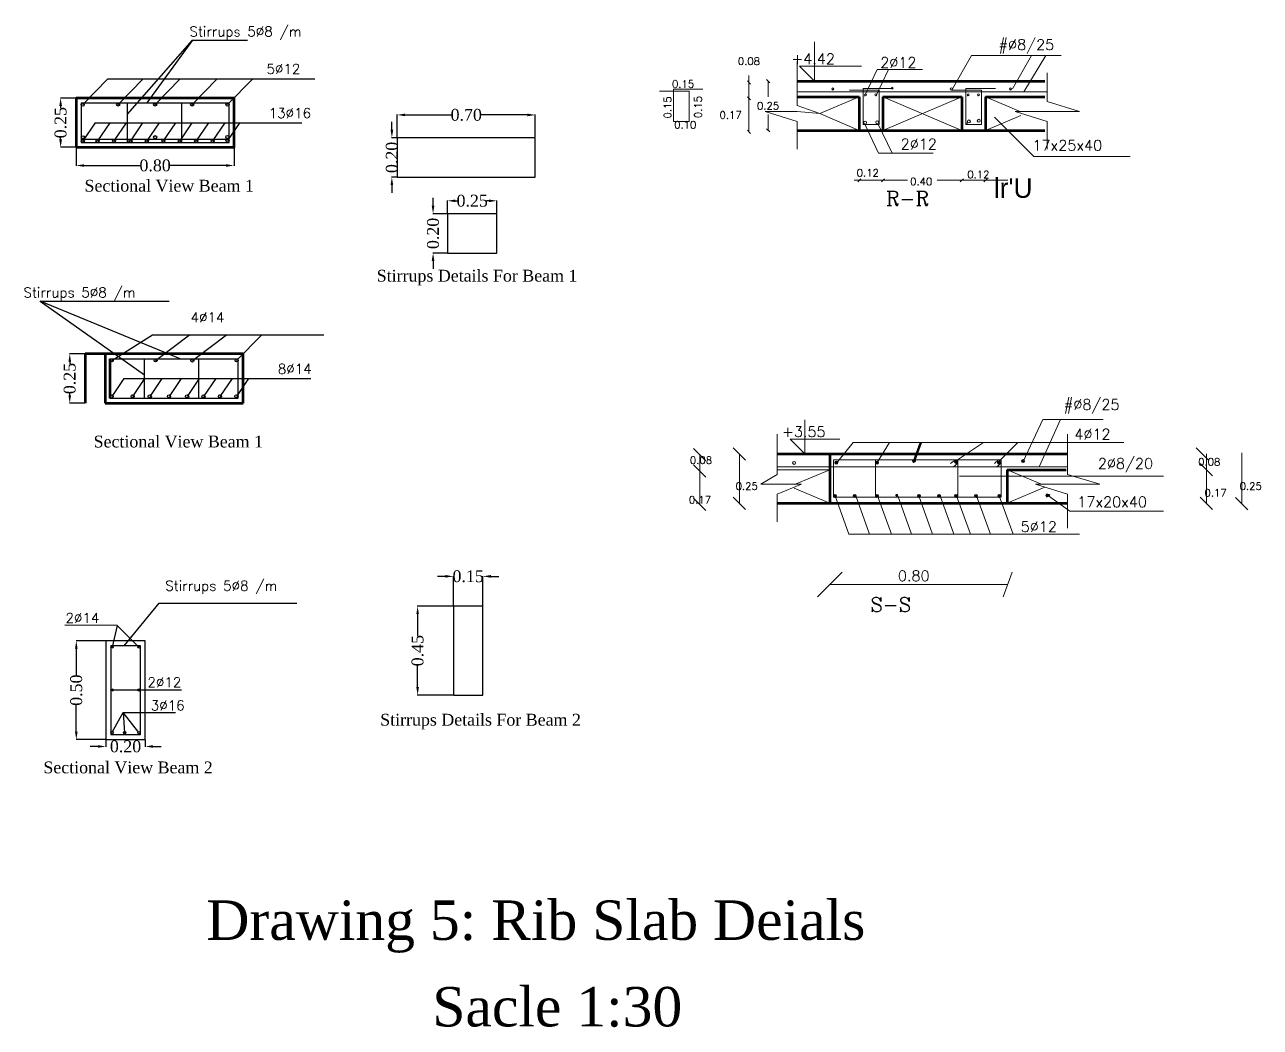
# Model space of a CAD drawing. Extents: x 159757 to 319554, y 183473 to 366995.
# Drawn here: x 159793.24 to 159799.51, y 183506.3 to 183511.38 of the extents above; entities that cross this region are included whole.
import ezdxf

# ---------------------------------------------------------------- set-up
doc = ezdxf.new("R2010")
doc.units = 0
doc.header["$MEASUREMENT"] = 0
doc.header["$PDSIZE"] = 2
for name, color, linetype in [('BOUNDARIES', 7, 'Continuous'), ('DIM6', 180, 'Continuous'), ('DIMEN', 1, 'Continuous'), ('HATCH-2', 252, 'Continuous'), ('M1', 3, 'Continuous')]:
    doc.layers.add(name, color=color, linetype=linetype)
doc.layers.add('LINE-NUSS', color=255, linetype='Continuous', lineweight=70)
doc.styles.add('ATT', font='TXT')
doc.styles.add('F1', font='f1.shx')
doc.styles.get("Standard").update_dxf_attribs({"font": 'times.ttf', "height": 0.15})
doc.styles.add('style13', font='times.ttf', dxfattribs={"height": 0.06})
doc.styles.add('STYLE2', font='romanc.shx', dxfattribs={"height": 50})
doc.dimstyles.new('Copy of dss', dxfattribs={"dimtxt": 0.18, "dimasz": 0.07, "dimexe": 0.18, "dimexo": 0.0625, "dimgap": 0.09, "dimtad": 0, "dimtoh": 1, "dimrnd": 0.05, "dimzin": 0, "dimdsep": 46, "dimtxsty": 'ATT', "dimcen": 0.09, "dimse1": 1, "dimse2": 1, "dimclrd": 8, "dimclrt": 2, "dimadec": 0, "dimazin": 0, "dimtfac": 1, "dimtofl": 0, "dimtmove": 0, "dimatfit": 3, "dimfxl": 0.18, "dimtolj": 1, "dimtzin": 0, "dimarcsym": 0})

# ---------------------------------------------------------------- blocks, each defined once
blk = doc.blocks.new('*D55')
at = {"layer": 'DEFPOINTS', "color": 0, "linetype": 'Continuous', "lineweight": 50, "transparency": 16777216}
for p in [(159793.5053, 183510.7608), (159794.3053, 183510.7608), (159794.3053, 183510.6686)]:
    blk.add_point(p, dxfattribs=at)
at = {"layer": 'DIM6', "color": 0, "linetype": 'Continuous', "lineweight": -2, "transparency": 16777216}
for p, q in [((159793.5053, 183510.7588), (159793.5053, 183510.6671)), ((159794.3053, 183510.7588), (159794.3053, 183510.6671))]:
    blk.add_line(p, q, dxfattribs=at)
at = {"layer": 'DIM6', "color": 7, "linetype": 'Continuous', "lineweight": -2, "transparency": 16777216}
for p, q in [((159793.5453, 183510.6686), (159793.8309, 183510.6686)), ((159794.2653, 183510.6686), (159793.9796, 183510.6686))]:
    blk.add_line(p, q, dxfattribs=at)
at = {"layer": 'DIM6', "color": 7, "linetype": 'Continuous', "lineweight": 50, "transparency": 16777216}
for points in [[(159793.5453, 183510.6752), (159793.5453, 183510.6619), (159793.5053, 183510.6686)], [(159794.2653, 183510.6752), (159794.2653, 183510.6619), (159794.3053, 183510.6686)]]:
    blk.add_solid(points, dxfattribs=at)
at = {"layer": 'DIM6', "color": 7, "linetype": 'Continuous', "transparency": 16777216, "insert": (159793.9053, 183510.6686), "char_height": 0.06, "attachment_point": 5, "style": 'style13'}
blk.add_mtext('\\A1;0.80', dxfattribs=at)
blk = doc.blocks.new('*D56')
at = {"layer": 'DEFPOINTS', "color": 0, "linetype": 'Continuous', "lineweight": 50, "transparency": 16777216}
for p in [(159793.4265, 183511.0108), (159793.5053, 183511.0108), (159793.5053, 183510.7608)]:
    blk.add_point(p, dxfattribs=at)
at = {"layer": 'DIM6', "color": 0, "linetype": 'Continuous', "lineweight": -2, "transparency": 16777216}
for p, q in [((159793.5033, 183511.0108), (159793.425, 183511.0108)), ((159793.5033, 183510.7608), (159793.425, 183510.7608))]:
    blk.add_line(p, q, dxfattribs=at)
at = {"layer": 'DIM6', "color": 7, "linetype": 'Continuous', "lineweight": -2, "transparency": 16777216}
for p, q in [((159793.4265, 183510.9708), (159793.4265, 183510.9588)), ((159793.4265, 183510.8008), (159793.4265, 183510.8128))]:
    blk.add_line(p, q, dxfattribs=at)
at = {"layer": 'DIM6', "color": 7, "linetype": 'Continuous', "lineweight": 50, "transparency": 16777216}
for points in [[(159793.4198, 183510.9708), (159793.4332, 183510.9708), (159793.4265, 183511.0108)], [(159793.4198, 183510.8008), (159793.4332, 183510.8008), (159793.4265, 183510.7608)]]:
    blk.add_solid(points, dxfattribs=at)
at = {"layer": 'DIM6', "color": 7, "linetype": 'Continuous', "transparency": 16777216, "insert": (159793.4265, 183510.8858), "char_height": 0.06, "attachment_point": 5, "rotation": 90, "style": 'style13'}
blk.add_mtext('\\A1;0.25', dxfattribs=at)
blk = doc.blocks.new('*D57')
at = {"layer": 'DEFPOINTS', "color": 0, "linetype": 'Continuous', "transparency": 16777216}
for p in [(159793.4726, 183509.7139), (159793.5514, 183509.7139), (159793.5514, 183509.4639)]:
    blk.add_point(p, dxfattribs=at)
at = {"layer": 'DIM6', "color": 0, "linetype": 'Continuous', "lineweight": -2, "transparency": 16777216}
for p, q in [((159793.5494, 183509.7139), (159793.4711, 183509.7139)), ((159793.5494, 183509.4639), (159793.4711, 183509.4639))]:
    blk.add_line(p, q, dxfattribs=at)
at = {"layer": 'DIM6', "color": 7, "linetype": 'Continuous', "lineweight": -2, "transparency": 16777216}
for p, q in [((159793.4726, 183509.6739), (159793.4726, 183509.6619)), ((159793.4726, 183509.5039), (159793.4726, 183509.5159))]:
    blk.add_line(p, q, dxfattribs=at)
at = {"layer": 'DIM6', "color": 7, "linetype": 'Continuous', "transparency": 16777216}
for points in [[(159793.4659, 183509.6739), (159793.4793, 183509.6739), (159793.4726, 183509.7139)], [(159793.4659, 183509.5039), (159793.4793, 183509.5039), (159793.4726, 183509.4639)]]:
    blk.add_solid(points, dxfattribs=at)
at = {"layer": 'DIM6', "color": 7, "linetype": 'Continuous', "transparency": 16777216, "insert": (159793.4726, 183509.5889), "char_height": 0.06, "attachment_point": 5, "rotation": 90, "style": 'style13'}
blk.add_mtext('\\A1;0.25', dxfattribs=at)
blk = doc.blocks.new('*D58')
at = {"layer": 'DEFPOINTS', "color": 0, "linetype": 'Continuous', "transparency": 16777216}
for p in [(159795.1051, 183510.8096), (159795.132, 183510.8096), (159795.132, 183510.6096)]:
    blk.add_point(p, dxfattribs=at)
at = {"layer": 'DIM6', "color": 7, "linetype": 'Continuous', "lineweight": -2, "transparency": 16777216}
for p, q in [((159795.1051, 183510.8496), (159795.1051, 183510.8896)), ((159795.1051, 183510.5696), (159795.1051, 183510.5296))]:
    blk.add_line(p, q, dxfattribs=at)
at = {"layer": 'DIM6', "color": 0, "linetype": 'Continuous', "lineweight": -2, "transparency": 16777216}
for p, q in [((159795.13, 183510.8096), (159795.1036, 183510.8096)), ((159795.13, 183510.6096), (159795.1036, 183510.6096))]:
    blk.add_line(p, q, dxfattribs=at)
at = {"layer": 'DIM6', "color": 7, "linetype": 'Continuous', "transparency": 16777216}
for points in [[(159795.0984, 183510.8496), (159795.1117, 183510.8496), (159795.1051, 183510.8096)], [(159795.0984, 183510.5696), (159795.1117, 183510.5696), (159795.1051, 183510.6096)]]:
    blk.add_solid(points, dxfattribs=at)
at = {"layer": 'DIM6', "color": 7, "linetype": 'Continuous', "lineweight": 50, "transparency": 16777216, "insert": (159795.1051, 183510.7096), "char_height": 0.06, "attachment_point": 5, "rotation": 90, "style": 'style13'}
blk.add_mtext('\\A1;0.20', dxfattribs=at)
blk = doc.blocks.new('*D59')
at = {"layer": 'DEFPOINTS', "color": 0, "linetype": 'Continuous', "lineweight": 50, "transparency": 16777216}
for p in [(159795.6372, 183510.4897), (159795.3872, 183510.4244), (159795.6372, 183510.4244)]:
    blk.add_point(p, dxfattribs=at)
at = {"layer": 'DIM6', "color": 0, "linetype": 'Continuous', "lineweight": -2, "transparency": 16777216}
for p, q in [((159795.3872, 183510.4264), (159795.3872, 183510.4912)), ((159795.6372, 183510.4264), (159795.6372, 183510.4912))]:
    blk.add_line(p, q, dxfattribs=at)
at = {"layer": 'DIM6', "color": 7, "linetype": 'Continuous', "lineweight": -2, "transparency": 16777216}
for p, q in [((159795.4272, 183510.4897), (159795.4392, 183510.4897)), ((159795.5972, 183510.4897), (159795.5852, 183510.4897))]:
    blk.add_line(p, q, dxfattribs=at)
at = {"layer": 'DIM6', "color": 7, "linetype": 'Continuous', "lineweight": 50, "transparency": 16777216}
for points in [[(159795.4272, 183510.4964), (159795.4272, 183510.4831), (159795.3872, 183510.4897)], [(159795.5972, 183510.4964), (159795.5972, 183510.4831), (159795.6372, 183510.4897)]]:
    blk.add_solid(points, dxfattribs=at)
at = {"layer": 'DIM6', "color": 7, "linetype": 'Continuous', "lineweight": 50, "transparency": 16777216, "insert": (159795.5122, 183510.4897), "char_height": 0.06, "attachment_point": 5, "style": 'style13'}
blk.add_mtext('\\A1;0.25', dxfattribs=at)
blk = doc.blocks.new('*D60')
at = {"layer": 'DEFPOINTS', "color": 0, "linetype": 'Continuous', "lineweight": 50, "transparency": 16777216}
for p in [(159795.3138, 183510.4244), (159795.3872, 183510.4244), (159795.3872, 183510.2244)]:
    blk.add_point(p, dxfattribs=at)
at = {"layer": 'DIM6', "color": 7, "linetype": 'Continuous', "lineweight": -2, "transparency": 16777216}
for p, q in [((159795.3138, 183510.4644), (159795.3138, 183510.5044)), ((159795.3138, 183510.1844), (159795.3138, 183510.1444))]:
    blk.add_line(p, q, dxfattribs=at)
at = {"layer": 'DIM6', "color": 0, "linetype": 'Continuous', "lineweight": -2, "transparency": 16777216}
for p, q in [((159795.3852, 183510.4244), (159795.3123, 183510.4244)), ((159795.3852, 183510.2244), (159795.3123, 183510.2244))]:
    blk.add_line(p, q, dxfattribs=at)
at = {"layer": 'DIM6', "color": 7, "linetype": 'Continuous', "lineweight": 50, "transparency": 16777216}
for points in [[(159795.3071, 183510.4644), (159795.3204, 183510.4644), (159795.3138, 183510.4244)], [(159795.3071, 183510.1844), (159795.3204, 183510.1844), (159795.3138, 183510.2244)]]:
    blk.add_solid(points, dxfattribs=at)
at = {"layer": 'DIM6', "color": 7, "linetype": 'Continuous', "lineweight": 50, "transparency": 16777216, "insert": (159795.3138, 183510.3244), "char_height": 0.06, "attachment_point": 5, "rotation": 90, "style": 'style13'}
blk.add_mtext('\\A1;0.20', dxfattribs=at)
blk = doc.blocks.new('*D61')
at = {"layer": 'DEFPOINTS', "color": 0, "linetype": 'Continuous', "lineweight": 50, "transparency": 16777216}
for p in [(159793.6554, 183507.7589), (159793.8554, 183507.7589), (159793.8554, 183507.7234)]:
    blk.add_point(p, dxfattribs=at)
at = {"layer": 'DIM6', "color": 7, "linetype": 'Continuous', "lineweight": -2, "transparency": 16777216}
for p, q in [((159793.6154, 183507.7234), (159793.5754, 183507.7234)), ((159793.8954, 183507.7234), (159793.9354, 183507.7234))]:
    blk.add_line(p, q, dxfattribs=at)
at = {"layer": 'DIM6', "color": 0, "linetype": 'Continuous', "lineweight": -2, "transparency": 16777216}
for p, q in [((159793.6554, 183507.7569), (159793.6554, 183507.7219)), ((159793.8554, 183507.7569), (159793.8554, 183507.7219))]:
    blk.add_line(p, q, dxfattribs=at)
at = {"layer": 'DIM6', "color": 7, "linetype": 'Continuous', "lineweight": 50, "transparency": 16777216}
for points in [[(159793.6154, 183507.7301), (159793.6154, 183507.7167), (159793.6554, 183507.7234)], [(159793.8954, 183507.7301), (159793.8954, 183507.7167), (159793.8554, 183507.7234)]]:
    blk.add_solid(points, dxfattribs=at)
at = {"layer": 'DIM6', "color": 7, "linetype": 'Continuous', "transparency": 16777216, "insert": (159793.7554, 183507.7234), "char_height": 0.06, "attachment_point": 5, "style": 'style13'}
blk.add_mtext('\\A1;0.20', dxfattribs=at)
blk = doc.blocks.new('_Oblique')
at = {"color": 0, "linetype": 'ByBlock', "lineweight": -2}
blk.add_line((-0.5, -0.5), (0.5, 0.5), dxfattribs=at)
blk = doc.blocks.new('*D119')
at = {"layer": 'DEFPOINTS', "color": 0, "linetype": 'Continuous', "transparency": 16777216}
for p in [(159795.832, 183510.925), (159795.132, 183510.8096), (159795.832, 183510.8096)]:
    blk.add_point(p, dxfattribs=at)
at = {"layer": 'DIM6', "color": 0, "linetype": 'Continuous', "lineweight": -2, "transparency": 16777216}
for p, q in [((159795.132, 183510.8116), (159795.132, 183510.9265)), ((159795.832, 183510.8116), (159795.832, 183510.9265))]:
    blk.add_line(p, q, dxfattribs=at)
at = {"layer": 'DIM6', "color": 7, "linetype": 'Continuous', "lineweight": -2, "transparency": 16777216}
for p, q in [((159795.172, 183510.925), (159795.4076, 183510.925)), ((159795.792, 183510.925), (159795.5563, 183510.925))]:
    blk.add_line(p, q, dxfattribs=at)
at = {"layer": 'DIM6', "color": 7, "linetype": 'Continuous', "transparency": 16777216}
for points in [[(159795.172, 183510.9317), (159795.172, 183510.9183), (159795.132, 183510.925)], [(159795.792, 183510.9317), (159795.792, 183510.9183), (159795.832, 183510.925)]]:
    blk.add_solid(points, dxfattribs=at)
at = {"layer": 'DIM6', "color": 7, "linetype": 'Continuous', "lineweight": 50, "transparency": 16777216, "insert": (159795.482, 183510.925), "char_height": 0.06, "attachment_point": 5, "style": 'style13'}
blk.add_mtext('\\A1;0.70', dxfattribs=at)
blk = doc.blocks.new('*D123')
at = {"layer": 'DEFPOINTS', "color": 0, "linetype": 'Continuous', "transparency": 16777216}
for p in [(159793.5059, 183508.2589), (159793.6554, 183508.2589), (159793.6554, 183507.7589)]:
    blk.add_point(p, dxfattribs=at)
at = {"layer": 'DIM6', "color": 0, "linetype": 'Continuous', "lineweight": -2, "transparency": 16777216}
for p, q in [((159793.6534, 183508.2589), (159793.5044, 183508.2589)), ((159793.6534, 183507.7589), (159793.5044, 183507.7589))]:
    blk.add_line(p, q, dxfattribs=at)
at = {"layer": 'DIM6', "color": 7, "linetype": 'Continuous', "lineweight": -2, "transparency": 16777216}
for p, q in [((159793.5059, 183508.2189), (159793.5059, 183508.0833)), ((159793.5059, 183507.7989), (159793.5059, 183507.9346))]:
    blk.add_line(p, q, dxfattribs=at)
at = {"layer": 'DIM6', "color": 7, "linetype": 'Continuous', "transparency": 16777216}
for points in [[(159793.4992, 183508.2189), (159793.5125, 183508.2189), (159793.5059, 183508.2589)], [(159793.4992, 183507.7989), (159793.5125, 183507.7989), (159793.5059, 183507.7589)]]:
    blk.add_solid(points, dxfattribs=at)
at = {"layer": 'DIM6', "color": 7, "linetype": 'Continuous', "transparency": 16777216, "insert": (159793.5059, 183508.0089), "char_height": 0.06, "attachment_point": 5, "rotation": 90, "style": 'style13'}
blk.add_mtext('\\A1;0.50', dxfattribs=at)
blk = doc.blocks.new('*D124')
at = {"layer": 'DEFPOINTS', "color": 0, "linetype": 'Continuous', "transparency": 16777216}
for p in [(159795.5666, 183508.5858), (159795.4166, 183508.4343), (159795.5666, 183508.4343)]:
    blk.add_point(p, dxfattribs=at)
at = {"layer": 'DIM6', "color": 7, "linetype": 'Continuous', "lineweight": -2, "transparency": 16777216}
for p, q in [((159795.3766, 183508.5858), (159795.3366, 183508.5858)), ((159795.6066, 183508.5858), (159795.6466, 183508.5858))]:
    blk.add_line(p, q, dxfattribs=at)
at = {"layer": 'DIM6', "color": 0, "linetype": 'Continuous', "lineweight": -2, "transparency": 16777216}
for p, q in [((159795.4166, 183508.4363), (159795.4166, 183508.5873)), ((159795.5666, 183508.4363), (159795.5666, 183508.5873))]:
    blk.add_line(p, q, dxfattribs=at)
at = {"layer": 'DIM6', "color": 7, "linetype": 'Continuous', "transparency": 16777216}
for points in [[(159795.3766, 183508.5925), (159795.3766, 183508.5792), (159795.4166, 183508.5858)], [(159795.6066, 183508.5925), (159795.6066, 183508.5792), (159795.5666, 183508.5858)]]:
    blk.add_solid(points, dxfattribs=at)
at = {"layer": 'DIM6', "color": 7, "linetype": 'Continuous', "transparency": 16777216, "insert": (159795.4916, 183508.5858), "char_height": 0.06, "attachment_point": 5, "style": 'style13'}
blk.add_mtext('\\A1;0.15', dxfattribs=at)
blk = doc.blocks.new('*D125')
at = {"layer": 'DEFPOINTS', "color": 0, "linetype": 'Continuous', "transparency": 16777216}
for p in [(159795.2355, 183508.4343), (159795.4166, 183508.4343), (159795.4166, 183507.9843)]:
    blk.add_point(p, dxfattribs=at)
at = {"layer": 'DIM6', "color": 0, "linetype": 'Continuous', "lineweight": -2, "transparency": 16777216}
for p, q in [((159795.4146, 183508.4343), (159795.234, 183508.4343)), ((159795.4146, 183507.9843), (159795.234, 183507.9843))]:
    blk.add_line(p, q, dxfattribs=at)
at = {"layer": 'DIM6', "color": 7, "linetype": 'Continuous', "lineweight": -2, "transparency": 16777216}
for p, q in [((159795.2355, 183508.3943), (159795.2355, 183508.2823)), ((159795.2355, 183508.0243), (159795.2355, 183508.1363))]:
    blk.add_line(p, q, dxfattribs=at)
at = {"layer": 'DIM6', "color": 7, "linetype": 'Continuous', "transparency": 16777216}
for points in [[(159795.2289, 183508.3943), (159795.2422, 183508.3943), (159795.2355, 183508.4343)], [(159795.2289, 183508.0243), (159795.2422, 183508.0243), (159795.2355, 183507.9843)]]:
    blk.add_solid(points, dxfattribs=at)
at = {"layer": 'DIM6', "color": 7, "linetype": 'Continuous', "transparency": 16777216, "insert": (159795.2355, 183508.2093), "char_height": 0.06, "attachment_point": 5, "rotation": 90, "style": 'style13'}
blk.add_mtext('\\A1;0.45', dxfattribs=at)

msp = doc.modelspace()

# ---------------------------------------------------------------- hatches: boundary and pattern name
at = {"lineweight": 13}
h = msp.add_hatch(color=7, dxfattribs=at)
edge = h.paths.add_edge_path()
edge.add_arc((159797.3572, 183509.1624), 0.00761, 0, 360)
h = msp.add_hatch(color=7, dxfattribs=at)
edge = h.paths.add_edge_path()
edge.add_arc((159797.5638, 183509.1624), 0.00761, 0, 360)
h = msp.add_hatch(color=7, dxfattribs=at)
edge = h.paths.add_edge_path()
edge.add_arc((159797.7507, 183509.1712), 0.00761, 0, 360)
h = msp.add_hatch(color=7, dxfattribs=at)
edge = h.paths.add_edge_path()
edge.add_arc((159797.9645, 183509.166), 0.00761, 0, 360)
h = msp.add_hatch(color=7, dxfattribs=at)
edge = h.paths.add_edge_path()
edge.add_arc((159798.1813, 183509.1624), 0.00761, 0, 360)
h = msp.add_hatch(color=7, dxfattribs=at)
edge = h.paths.add_edge_path()
edge.add_arc((159797.3503, 183508.994), 0.00761, 0, 360)
h = msp.add_hatch(color=7, dxfattribs=at)
edge = h.paths.add_edge_path()
edge.add_arc((159797.4505, 183508.994), 0.00761, 0, 360)
h = msp.add_hatch(color=7, dxfattribs=at)
edge = h.paths.add_edge_path()
edge.add_arc((159797.5633, 183508.994), 0.00761, 0, 360)
h = msp.add_hatch(color=7, dxfattribs=at)
edge = h.paths.add_edge_path()
edge.add_arc((159797.6633, 183508.9967), 0.00761, 0, 360)
h = msp.add_hatch(color=7, dxfattribs=at)
edge = h.paths.add_edge_path()
edge.add_arc((159797.7761, 183508.994), 0.00761, 0, 360)
h = msp.add_hatch(color=7, dxfattribs=at)
edge = h.paths.add_edge_path()
edge.add_arc((159797.8783, 183508.994), 0.00761, 0, 360)
h = msp.add_hatch(color=7, dxfattribs=at)
edge = h.paths.add_edge_path()
edge.add_arc((159797.9635, 183508.994), 0.00761, 0, 360)
h = msp.add_hatch(color=7, dxfattribs=at)
edge = h.paths.add_edge_path()
edge.add_arc((159798.0653, 183508.994), 0.00761, 0, 360)
h = msp.add_hatch(color=7, dxfattribs=at)
edge = h.paths.add_edge_path()
edge.add_arc((159798.1841, 183508.994), 0.00761, 0, 360)
at = {"layer": 'DIM6', "linetype": 'Continuous'}
h = msp.add_hatch(color=7, dxfattribs=at)
edge = h.paths.add_edge_path()
edge.add_arc((159793.539, 183510.7938), 0.008, 0, 360)
edge = h.paths.add_edge_path()
edge.add_arc((159794.2723, 183510.7949), 0.008, 0, 360)
edge = h.paths.add_edge_path()
edge.add_arc((159794.1969, 183510.7938), 0.008, 0, 360)
edge = h.paths.add_edge_path()
edge.add_arc((159794.1136, 183510.7938), 0.008, 0, 360)
edge = h.paths.add_edge_path()
edge.add_arc((159794.0303, 183510.7938), 0.008, 0, 360)
edge = h.paths.add_edge_path()
edge.add_arc((159793.9469, 183510.7938), 0.008, 0, 360)
edge = h.paths.add_edge_path()
edge.add_arc((159793.8636, 183510.7938), 0.008, 0, 360)
edge = h.paths.add_edge_path()
edge.add_arc((159793.7803, 183510.7938), 0.008, 0, 360)
edge = h.paths.add_edge_path()
edge.add_arc((159793.6969, 183510.7938), 0.008, 0, 360)
edge = h.paths.add_edge_path()
edge.add_arc((159793.6136, 183510.7938), 0.008, 0, 360)
edge = h.paths.add_edge_path()
edge.add_arc((159793.5384, 183510.9775), 0.008, 0, 360)
edge = h.paths.add_edge_path()
edge.add_arc((159794.0928, 183510.9778), 0.008, 0, 360)
edge = h.paths.add_edge_path()
edge.add_arc((159793.7178, 183510.9778), 0.008, 0, 360)
edge = h.paths.add_edge_path()
edge.add_arc((159793.9053, 183510.9778), 0.008, 0, 360)
edge = h.paths.add_edge_path()
edge.add_arc((159794.2721, 183510.9775), 0.008, 0, 360)
h = msp.add_hatch(color=7, dxfattribs=at)
edge = h.paths.add_edge_path()
edge.add_arc((159794.2716, 183510.8126), 0.008, 0, 360)
edge = h.paths.add_edge_path()
edge.add_arc((159793.9053, 183510.812), 0.008, 0, 360)
edge = h.paths.add_edge_path()
edge.add_arc((159793.539, 183510.8117), 0.008, 0, 360)
h = msp.add_hatch(color=7, dxfattribs=at)
edge = h.paths.add_edge_path()
edge.add_arc((159793.6867, 183508.2279), 0.006, 0, 360)
edge = h.paths.add_edge_path()
edge.add_arc((159793.8231, 183508.227), 0.006, 0, 360)
edge = h.paths.add_edge_path()
edge.add_arc((159793.8231, 183507.793), 0.006, 0, 360)
edge = h.paths.add_edge_path()
edge.add_arc((159793.751, 183507.793), 0.006, 0, 360)
edge = h.paths.add_edge_path()
edge.add_arc((159793.6876, 183507.793), 0.006, 0, 360)
h = msp.add_hatch(color=7, dxfattribs=at)
edge = h.paths.add_edge_path()
edge.add_arc((159793.6867, 183508.0101), 0.006, 0, 360)
edge = h.paths.add_edge_path()
edge.add_arc((159793.8231, 183508.0092), 0.006, 0, 360)

# ---------------------------------------------------------------- linework, layer by layer
at = {"color": 7, "linetype": 'ByBlock', "lineweight": 13, "ltscale": 25}
for p, q in [((159796.9144, 183511.1245, 0.1104), (159796.9144, 183511.0896, 0.1104)), ((159796.9144, 183511.0096, 0.1104), (159796.9144, 183511.0896, 0.1104)), ((159797.0117, 183511.0965, 0.1104), (159797.0117, 183511.0165, 0.1104)), ((159796.9144, 183510.8396, 0.1104), (159796.9144, 183511.0096, 0.1104)), ((159797.0117, 183510.8465, 0.1104), (159797.0117, 183510.9265, 0.1104))]:
    msp.add_line(p, q, dxfattribs=at)
at = {"color": 7, "lineweight": 13}
for p, q in [((159796.6116, 183511.0449, 0.1104), (159796.4616, 183511.0449, 0.1104)), ((159796.5316, 183511.0549, 0.1104), (159796.5316, 183510.8915, 0.1104)), ((159796.5316, 183511.0549, 0.1104), (159796.6816, 183511.0549, 0.1104)), ((159796.6116, 183511.0449, 0.1104), (159796.6116, 183510.8915, 0.1104)), ((159797.1597, 183511.0418, 0.1104), (159798.4263, 183511.0418, 0.1104)), ((159797.5737, 183511.0498, 0.1104), (159797.4237, 183511.0498, 0.1104)), ((159797.4937, 183511.0598, 0.1104), (159797.6452, 183511.0598, 0.1104)), ((159797.4937, 183511.0598, 0.1104), (159797.4937, 183510.8765, 0.1104)), ((159797.5737, 183511.0498, 0.1104), (159797.5737, 183510.8765, 0.1104)), ((159798.0934, 183511.0498, 0.1104), (159797.9434, 183511.0498, 0.1104)), ((159798.0134, 183511.0598, 0.1104), (159798.0134, 183510.8765, 0.1104)), ((159798.0134, 183511.0598, 0.1104), (159798.1634, 183511.0598, 0.1104)), ((159798.0934, 183511.0498, 0.1104), (159798.0934, 183510.8765, 0.1104)), ((159796.5316, 183510.8915, 0.1104), (159796.6116, 183510.8915, 0.1104)), ((159797.4937, 183510.8765, 0.1104), (159797.5737, 183510.8765, 0.1104)), ((159798.0134, 183510.8765, 0.1104), (159798.0934, 183510.8765, 0.1104)), ((159797.3429, 183509.1766, 0.1104), (159797.3429, 183508.9866, 0.1104)), ((159797.3429, 183509.1766, 0.1104), (159798.1929, 183509.1766, 0.1104)), ((159797.5552, 183508.9866, 0.1104), (159797.5552, 183509.1773, 0.1104)), ((159797.9605, 183509.1766, 0.2208), (159797.9364, 183509.1576, 0.2208)), ((159797.9723, 183508.9865, 0.1104), (159797.9723, 183509.1766, 0.1104)), ((159798.18, 183509.1766, 0.1104), (159798.1591, 183509.1577, 0.1104)), ((159798.1929, 183509.1766, 0.1104), (159798.1929, 183508.9866, 0.1104)), ((159797.0572, 183509.1418, 0.1104), (159798.5293, 183509.1418, 0.1104)), ((159797.3237, 183509.1266, 0.1104), (159797.3237, 183508.9566, 0.1104)), ((159797.9723, 183509.1594, 0.2208), (159797.9504, 183509.1407, 0.2208)), ((159798.1929, 183509.1605, 0.1104), (159798.1708, 183509.1417, 0.1104)), ((159797.3429, 183508.9866, 0.1104), (159798.1929, 183508.9866, 0.1104))]:
    msp.add_line(p, q, dxfattribs=at)
for centre in [(159797.3572, 183509.1624, 0.1104), (159797.5638, 183509.1624, 0.1104), (159797.7507, 183509.1712, 0.1104), (159797.9645, 183509.166, 0.2208), (159798.1813, 183509.1624, 0.1104), (159797.3503, 183508.994, 0.1104), (159797.4505, 183508.994, 0.1104), (159797.5633, 183508.994, 0.1104), (159797.7761, 183508.994, 0.1104), (159797.8783, 183508.994, 0.1104), (159797.9635, 183508.994, 0.1104), (159798.0653, 183508.994, 0.1104), (159798.1841, 183508.994, 0.1104)]:
    msp.add_circle(centre, 0.00761, dxfattribs=at)
for centre, radius, start, end in [((159797.3401, 183511.0564, 0.1104), 0.00525, 0, 180), ((159797.3401, 183511.0564, 0.1104), 0.00525, 180, 0), ((159797.3394, 183511.0534, 0.1104), 0.00175, 0, 180), ((159797.3394, 183511.0534, 0.1104), 0.00175, 180, 0), ((159797.6401, 183511.0611, 0.1104), 0.00525, 0, 180), ((159797.6401, 183511.0611, 0.1104), 0.00525, 180, 0), ((159797.6394, 183511.0581, 0.1104), 0.00175, 0, 180), ((159797.6394, 183511.0581, 0.1104), 0.00175, 180, 0), ((159797.9401, 183511.0564, 0.1104), 0.00525, 0, 180), ((159797.9401, 183511.0564, 0.1104), 0.00525, 180, 0), ((159797.9394, 183511.0534, 0.1104), 0.00175, 180, 0), ((159798.2401, 183511.0564, 0.1104), 0.00525, 0, 180), ((159798.2401, 183511.0564, 0.1104), 0.00525, 180, 0), ((159798.2394, 183511.0534, 0.1104), 0.00175, 0, 180), ((159798.2394, 183511.0534, 0.1104), 0.00175, 180, 0), ((159797.5054, 183511.0264, 0.1104), 0.00525, 0, 180), ((159797.5054, 183511.0264, 0.1104), 0.00525, 180, 0), ((159797.5577, 183511.0264, 0.1104), 0.00525, 0, 180), ((159797.5577, 183511.0264, 0.1104), 0.00525, 180, 0), ((159798.0251, 183511.0264, 0.1104), 0.00525, 0, 180), ((159798.0251, 183511.0264, 0.1104), 0.00525, 180, 0), ((159798.0244, 183511.0233, 0.1104), 0.00175, 0, 180), ((159798.0244, 183511.0233, 0.1104), 0.00175, 180, 0), ((159798.0774, 183511.0264, 0.1104), 0.00525, 0, 180), ((159798.0774, 183511.0264, 0.1104), 0.00525, 180, 0), ((159798.0767, 183511.0233, 0.1104), 0.00175, 0, 180), ((159798.0767, 183511.0233, 0.1104), 0.00175, 180, 0), ((159797.5034, 183510.8859, 0.1104), 0.0075, 0, 180), ((159797.5034, 183510.8859, 0.1104), 0.0075, 180, 0), ((159797.5648, 183510.8877, 0.1104), 0.0075, 0, 180), ((159797.5648, 183510.8877, 0.1104), 0.0075, 180, 0), ((159798.0192, 183510.8821, 0.1104), 0.0025, 0, 180), ((159798.029, 183510.892, 0.1104), 0.0075, 0, 180), ((159798.029, 183510.892, 0.1104), 0.0075, 180, 0), ((159798.0793, 183510.8952, 0.1104), 0.0075, 0, 180), ((159798.0793, 183510.8952, 0.1104), 0.0075, 180, 0), ((159797.1436, 183509.161, 0.1104), 0.0075, 0, 180), ((159797.1436, 183509.161, 0.1104), 0.0075, 180, 0), ((159798.3039, 183509.1702, 0.1104), 0.0075, 0, 180), ((159798.3039, 183509.1702, 0.1104), 0.0075, 180, 0), ((159798.3046, 183509.1684, 0.1104), 0.0025, 0, 180), ((159798.3046, 183509.1684, 0.1104), 0.0025, 180, 0)]:
    msp.add_arc(centre, radius, start, end, dxfattribs=at)
at = {"layer": 'DEFPOINTS', "color": 7, "linetype": 'ByBlock', "lineweight": 13, "ltscale": 25}
for p in [(159796.4489, 183511.05, 0.1104), (159796.9144, 183511.0896, 0.1104), (159797.0117, 183511.0965, 0.1104), (159797.3032, 183511.0965, 0.1104), (159796.9144, 183511.0096, 0.1104), (159796.6116, 183510.8915, 0.1104), (159797.3032, 183510.8465, 0.1104), (159797.5937, 183510.7434, 0.1104), (159797.1176, 183509.2066, 0.1104), (159797.3078, 183509.2066, 0.1104), (159798.3229, 183509.2066, 0.1104), (159798.2229, 183509.1266, 0.1104), (159798.2229, 183509.1266, 0.1104), (159797.1176, 183508.9566, 0.1104), (159797.3078, 183508.9566, 0.1104)]:
    msp.add_point(p, dxfattribs=at)
at = {"layer": 'DEFPOINTS', "color": 7, "linetype": 'ByBlock', "lineweight": 13}
for p in [(159796.5116, 183511.07, 0.1104), (159796.6116, 183511.0449, 0.1104), (159797.3078, 183508.9566, 0.1104)]:
    msp.add_point(p, dxfattribs=at)
at = {"layer": 'DIM6', "color": 7, "linetype": 'Continuous'}
for p, q in [((159793.7657, 183510.9293), (159794.0948, 183511.304)), ((159794.0948, 183511.304), (159793.8637, 183510.9858)), ((159794.0948, 183511.304), (159794.3728, 183511.304)), ((159793.5384, 183510.9775), (159793.6661, 183511.1075)), ((159793.6661, 183511.1075), (159794.7142, 183511.1075)), ((159793.7178, 183510.9778), (159793.8454, 183511.1078)), ((159793.9053, 183510.9778), (159794.0329, 183511.1078)), ((159794.0928, 183510.9778), (159794.2204, 183511.1078)), ((159794.2721, 183510.9775), (159794.3997, 183511.1075)), ((159793.5303, 183510.9858), (159793.5303, 183510.7858)), ((159793.5303, 183510.9858), (159794.2803, 183510.9858)), ((159793.7657, 183510.7858), (159793.7657, 183510.9858)), ((159794.04, 183510.7858), (159794.04, 183510.9858)), ((159794.2803, 183510.7858), (159794.2803, 183510.9858)), ((159793.6007, 183510.8852), (159793.539, 183510.7938)), ((159793.6007, 183510.8852), (159794.6488, 183510.8852)), ((159793.6752, 183510.8852), (159793.6136, 183510.7938)), ((159793.7586, 183510.8852), (159793.6969, 183510.7938)), ((159793.8419, 183510.8852), (159793.7803, 183510.7938)), ((159793.9252, 183510.8852), (159793.8636, 183510.7938)), ((159794.0086, 183510.8852), (159793.9469, 183510.7938)), ((159794.0919, 183510.8852), (159794.0303, 183510.7938)), ((159794.1752, 183510.8852), (159794.1136, 183510.7938)), ((159794.2586, 183510.8852), (159794.1969, 183510.7938)), ((159794.3339, 183510.8864), (159794.2723, 183510.7949)), ((159793.5303, 183510.8018), (159794.2803, 183510.8018)), ((159795.832, 183510.8096), (159795.132, 183510.8096)), ((159795.132, 183510.8096), (159795.132, 183510.6096)), ((159795.832, 183510.6096), (159795.832, 183510.8096)), ((159793.5303, 183510.7858), (159794.2803, 183510.7858)), ((159795.132, 183510.6096), (159795.832, 183510.6096)), ((159794.0324, 183509.6889), (159793.3229, 183509.9811)), ((159793.3229, 183509.9811), (159793.9758, 183509.9811)), ((159793.3229, 183509.9811), (159793.852, 183509.6078)), ((159793.6855, 183509.6809), (159793.8915, 183509.8109)), ((159793.8911, 183509.8106), (159794.7603, 183509.8106)), ((159793.9078, 183509.6809), (159794.079, 183509.8109)), ((159794.094, 183509.6803), (159794.2665, 183509.8109)), ((159794.3182, 183509.6807), (159794.4458, 183509.8107)), ((159793.6764, 183509.6889), (159794.3264, 183509.6889)), ((159793.852, 183509.4889), (159793.852, 183509.6889)), ((159794.1263, 183509.4889), (159794.1263, 183509.6889)), ((159794.3264, 183509.4889), (159794.3264, 183509.6889)), ((159793.7462, 183509.5884), (159793.6852, 183509.4978)), ((159793.7462, 183509.5884), (159794.6949, 183509.5884)), ((159793.852, 183509.5884), (159793.7912, 183509.4981)), ((159793.939, 183509.5884), (159793.8782, 183509.4981)), ((159794.0369, 183509.5884), (159793.976, 183509.4981)), ((159794.129, 183509.5896), (159794.0674, 183509.4981)), ((159794.2123, 183509.5896), (159794.1507, 183509.4981)), ((159794.2957, 183509.5896), (159794.234, 183509.4981)), ((159794.379, 183509.5896), (159794.3174, 183509.4981)), ((159793.6764, 183509.4889), (159794.3264, 183509.4889)), ((159793.7486, 183508.233), (159793.9263, 183508.4493)), ((159793.9263, 183508.4493), (159794.6229, 183508.4493)), ((159793.7123, 183508.3372), (159793.4485, 183508.3384)), ((159793.7123, 183508.3372), (159793.6882, 183508.2268)), ((159793.8233, 183508.2272), (159793.7123, 183508.3372)), ((159793.8554, 183508.2589), (159793.6554, 183508.2589)), ((159793.6554, 183508.2589), (159793.6554, 183507.7589)), ((159793.8304, 183508.2339), (159793.6804, 183508.2339)), ((159793.6804, 183508.2339), (159793.6804, 183507.7839)), ((159793.8304, 183507.7839), (159793.8304, 183508.2339)), ((159793.8554, 183507.7589), (159793.8554, 183508.2589)), ((159793.6867, 183508.0101), (159793.8291, 183508.0101)), ((159793.8291, 183508.0101), (159794.039, 183508.0101)), ((159793.6873, 183507.7956), (159793.7438, 183507.895)), ((159793.7438, 183507.895), (159793.7505, 183507.7918)), ((159793.8222, 183507.7947), (159793.7438, 183507.895)), ((159793.7438, 183507.895), (159794.0078, 183507.895)), ((159793.6804, 183507.7839), (159793.8304, 183507.7839)), ((159793.6554, 183507.7589), (159793.8554, 183507.7589))]:
    msp.add_line(p, q, dxfattribs=at)
at = {"layer": 'DIM6', "color": 7, "linetype": 'Continuous', "lineweight": 50}
msp.add_line((159797.7861, 183509.2637), (159797.7523, 183509.1709), dxfattribs=at)
at = {"layer": 'DIM6', "color": 7, "linetype": 'Continuous'}
for points in [[(159795.3872, 183510.2244), (159795.6372, 183510.2244), (159795.6372, 183510.4244), (159795.3872, 183510.4244)], [(159795.4166, 183507.9843), (159795.5666, 183507.9843), (159795.5666, 183508.4343), (159795.4166, 183508.4343)]]:
    msp.add_lwpolyline(points, close=True, dxfattribs=at)
for centre, radius in [((159793.5384, 183510.9775), 0.008), ((159793.7178, 183510.9778), 0.008), ((159793.9053, 183510.9778), 0.008), ((159794.0928, 183510.9778), 0.008), ((159794.2721, 183510.9775), 0.008), ((159793.539, 183510.8117), 0.008), ((159793.539, 183510.7938), 0.008), ((159793.6136, 183510.7938), 0.008), ((159793.6969, 183510.7938), 0.008), ((159793.7803, 183510.7938), 0.008), ((159793.8636, 183510.7938), 0.008), ((159793.9053, 183510.812), 0.008), ((159793.9469, 183510.7938), 0.008), ((159794.0303, 183510.7938), 0.008), ((159794.1136, 183510.7938), 0.008), ((159794.1969, 183510.7938), 0.008), ((159794.2716, 183510.8126), 0.008), ((159794.2723, 183510.7949), 0.008), ((159793.6855, 183509.6809), 0.008), ((159793.9078, 183509.6809), 0.008), ((159794.094, 183509.6803), 0.008), ((159794.3182, 183509.6807), 0.008), ((159793.6852, 183509.4978), 0.008), ((159793.7912, 183509.4981), 0.008), ((159793.8782, 183509.4981), 0.008), ((159793.976, 183509.4981), 0.008), ((159794.0674, 183509.4981), 0.008), ((159794.1507, 183509.4981), 0.008), ((159794.234, 183509.4981), 0.008), ((159794.3174, 183509.4981), 0.008), ((159793.6867, 183508.2279), 0.006), ((159793.8231, 183508.227), 0.006), ((159793.6867, 183508.0101), 0.006), ((159793.8231, 183508.0092), 0.006), ((159793.6876, 183507.793), 0.006), ((159793.751, 183507.793), 0.006), ((159793.8231, 183507.793), 0.006)]:
    msp.add_circle(centre, radius, dxfattribs=at)
at = {"layer": 'DIMEN', "color": 7, "lineweight": 13}
for p, q in [((159797.246, 183511.2955, 0.1104), (159797.246, 183511.0965, 0.1104)), ((159797.1597, 183511.1965, 0.1104), (159797.1597, 183510.9729, 0.1104)), ((159797.171, 183511.1715, 0.1104), (159797.4843, 183511.1715, 0.1104)), ((159797.171, 183511.1715, 0.1104), (159797.246, 183511.0965, 0.1104)), ((159797.9464, 183511.0573, 0.1104), (159798.0427, 183511.2257, 0.1104)), ((159798.0427, 183511.2257, 0.1104), (159798.4972, 183511.2257, 0.1104)), ((159798.2506, 183511.0573, 0.1104), (159798.3469, 183511.2257, 0.1104)), ((159798.3068, 183511.0418, 0.1104), (159798.4187, 183511.2257, 0.1104)), ((159797.5003, 183511.0206, 0.1104), (159797.5645, 183511.1547, 0.1104)), ((159797.5583, 183511.0206, 0.1104), (159797.6225, 183511.1547, 0.1104)), ((159797.5645, 183511.1547, 0.1104), (159797.7937, 183511.1547, 0.1104)), ((159798.4263, 183511.1382, 0.1104), (159798.4263, 183510.9923, 0.1104)), ((159797.4737, 183511.0165, 0.1104), (159797.2737, 183510.9315, 0.1104)), ((159797.9937, 183511.0165, 0.1104), (159797.5937, 183510.8465, 0.1104)), ((159797.5937, 183511.0165, 0.1104), (159797.9937, 183510.8465, 0.1104)), ((159798.1137, 183511.0165, 0.1104), (159798.292, 183510.9407, 0.1104)), ((159798.4263, 183510.9923, 0.1104), (159798.5897, 183510.9423, 0.1104)), ((159796.9963, 183510.9423, 0.1104), (159797.1597, 183510.8923, 0.1104)), ((159797.1597, 183510.9423, 0.1104), (159796.9963, 183510.9423, 0.1104)), ((159797.1597, 183510.9729, 0.1104), (159797.2737, 183510.9315, 0.1104)), ((159797.1597, 183510.9423, 0.1104), (159797.2737, 183510.9315, 0.1104)), ((159797.2737, 183510.9315, 0.1104), (159797.4737, 183510.8465, 0.1104)), ((159798.293, 183510.9227, 0.1104), (159798.1137, 183510.8465, 0.1104)), ((159798.2629, 183510.9423, 0.1104), (159798.4263, 183510.8923, 0.1104)), ((159798.4263, 183510.9423, 0.1104), (159798.2629, 183510.9423, 0.1104)), ((159798.4263, 183510.9423, 0.1104), (159798.5897, 183510.9423, 0.1104)), ((159797.1597, 183510.8923, 0.1104), (159797.1597, 183510.7523, 0.1104)), ((159797.4996, 183510.8823, 0.1104), (159797.5716, 183510.7315, 0.1104)), ((159797.5683, 183510.8815, 0.1104), (159797.6403, 183510.7307, 0.1104)), ((159798.1592, 183510.9137, 0.1104), (159798.3581, 183510.7148, 0.1104)), ((159798.4263, 183510.8923, 0.1104), (159798.4263, 183510.7523, 0.1104)), ((159797.5716, 183510.7315, 0.1104), (159797.8478, 183510.7315, 0.1104)), ((159798.3581, 183510.7148, 0.1104), (159798.8464, 183510.7148, 0.1104)), ((159797.1984, 183509.2066, 0.1104), (159797.1984, 183509.3798, 0.1104)), ((159798.3046, 183509.1684, 0.1104), (159798.4032, 183509.3805, 0.1104)), ((159798.3847, 183509.1418, 0.1104), (159798.4926, 183509.3805, 0.1104)), ((159798.4032, 183509.3805, 0.1104), (159798.71, 183509.3805, 0.1104)), ((159797.0572, 183509.3066, 0.1104), (159797.0572, 183509.1024, 0.1104)), ((159798.5293, 183509.3066, 0.1104), (159798.5293, 183509.1024, 0.1104)), ((159797.1234, 183509.2816, 0.1104), (159797.1984, 183509.2066, 0.1104)), ((159797.1234, 183509.2816, 0.1104), (159797.3757, 183509.2816, 0.1104)), ((159797.3643, 183509.1674, 0.1104), (159797.4419, 183509.2637, 0.1104)), ((159797.4419, 183509.2637, 0.1104), (159798.815, 183509.2637, 0.1104)), ((159797.5638, 183509.1624, 0.1104), (159797.6276, 183509.2637, 0.1104)), ((159797.9567, 183509.166, 0.2208), (159798.1031, 183509.2637, 0.1104)), ((159798.1823, 183509.1694, 0.1104), (159798.2766, 183509.2637, 0.1104)), ((159797.0572, 183509.1024, 0.1104), (159796.9755, 183509.0524, 0.1104)), ((159797.3237, 183509.1266, 0.1104), (159797.0572, 183509.1266, 0.1104)), ((159797.3237, 183509.1266, 0.1104), (159797.1453, 183509.0508, 0.1104)), ((159798.2229, 183509.1266, 0.1104), (159798.3974, 183509.0524, 0.1104)), ((159798.5293, 183509.1024, 0.1104), (159798.6928, 183509.0524, 0.1104)), ((159797.0572, 183509.0524, 0.1104), (159796.9755, 183509.0524, 0.1104)), ((159797.0572, 183509.0524, 0.1104), (159797.1806, 183509.0524, 0.1104)), ((159797.1806, 183509.0524, 0.1104), (159797.0572, 183509.0024, 0.1104)), ((159797.9818, 183509.0938, 0.1104), (159799.015, 183509.0938, 0.1104)), ((159798.4138, 183509.0377, 0.1104), (159798.2229, 183508.9566, 0.1104)), ((159798.5293, 183509.0524, 0.1104), (159798.3659, 183509.0524, 0.1104)), ((159798.3659, 183509.0524, 0.1104), (159798.5293, 183509.0024, 0.1104)), ((159798.5293, 183509.0524, 0.1104), (159798.6928, 183509.0524, 0.1104)), ((159797.0572, 183509.0024, 0.1104), (159797.0572, 183508.8624, 0.1104)), ((159797.1443, 183509.0328, 0.1104), (159797.3237, 183508.9566, 0.1104)), ((159797.3509, 183508.994, 0.1104), (159797.4214, 183508.7994, 0.0762)), ((159797.4557, 183508.994, 0.1104), (159797.5262, 183508.7994, 0.0762)), ((159797.5657, 183508.994, 0.1104), (159797.6362, 183508.7994, 0.0762)), ((159797.6683, 183508.994, 0.1104), (159797.7388, 183508.7994, 0.0762)), ((159797.7751, 183508.994, 0.1104), (159797.8455, 183508.7994, 0.0762)), ((159797.8829, 183508.994, 0.1104), (159797.9534, 183508.7994, 0.0762)), ((159797.9666, 183508.994, 0.1104), (159798.0371, 183508.7994, 0.0762)), ((159798.0679, 183508.994, 0.1104), (159798.1384, 183508.7994, 0.0762)), ((159798.1827, 183508.994, 0.1104), (159798.2532, 183508.7994, 0.0762)), ((159798.4204, 183509.003, 0.1104), (159798.5405, 183508.9156, 0.1104)), ((159798.5293, 183509.0024, 0.1104), (159798.5293, 183508.8299, 0.1104)), ((159798.5405, 183508.9156, 0.1104), (159799.015, 183508.9156, 0.1104)), ((159797.4214, 183508.7994, 0.1104), (159798.5893, 183508.7994, 0.1104)), ((159797.3862, 183508.6075, 0.1104), (159797.2612, 183508.4825, 0.1104)), ((159798.249, 183508.6075, 0.1104), (159798.2024, 183508.4825, 0.1104)), ((159797.3237, 183508.545, 0.1104), (159798.2253, 183508.545, 0.1104))]:
    msp.add_line(p, q, dxfattribs=at)
at = {"layer": 'HATCH-2', "color": 7, "lineweight": 100}
for q in [(159798.428, 183508.9896, 0.1104), (159798.4401, 183508.9963, 0.1104)]:
    msp.add_line((159798.4224, 183509.0016, 0.1104), q, dxfattribs=at)
at = {"layer": 'LINE-NUSS', "color": 7, "linetype": 'Continuous'}
for p, q in [((159797.1597, 183511.0965, 0.1104), (159798.4137, 183511.0965, 0.1104)), ((159797.1597, 183511.0165, 0.1104), (159797.4737, 183511.0165, 0.1104)), ((159797.4737, 183511.0165, 0.1104), (159797.4737, 183510.8465, 0.1104)), ((159797.5937, 183511.0165, 0.1104), (159797.5937, 183510.8465, 0.1104)), ((159797.5937, 183511.0165, 0.1104), (159797.9937, 183511.0165, 0.1104)), ((159797.9937, 183511.0165, 0.1104), (159797.9937, 183510.8465, 0.1104)), ((159798.1137, 183511.0165, 0.1104), (159798.1137, 183510.8465, 0.1104)), ((159798.1137, 183511.0165, 0.1104), (159798.4137, 183511.0165, 0.1104)), ((159797.1597, 183510.8465, 0.1104), (159798.4137, 183510.8465, 0.1104)), ((159794.3514, 183509.7139), (159793.5514, 183509.7139)), ((159793.5514, 183509.7139), (159793.5514, 183509.4639)), ((159793.6514, 183509.7139), (159793.6514, 183509.4639)), ((159793.6764, 183509.6889), (159793.6764, 183509.4889)), ((159794.3514, 183509.4639), (159794.3514, 183509.7139)), ((159793.6514, 183509.4639), (159794.3514, 183509.4639)), ((159797.0572, 183509.2066, 0.1104), (159798.5293, 183509.2066, 0.1104)), ((159797.3237, 183509.2066, 0.1104), (159797.3237, 183508.9566, 0.1104)), ((159798.2229, 183509.1266, 0.1104), (159798.5229, 183509.1266, 0.1104)), ((159798.2229, 183509.1266, 0.1104), (159798.2229, 183508.9566, 0.1104)), ((159797.0572, 183508.9566, 0.1104), (159798.5293, 183508.9566, 0.1104))]:
    msp.add_line(p, q, dxfattribs=at)
msp.add_lwpolyline([(159793.5053, 183510.7608), (159794.3053, 183510.7608), (159794.3053, 183511.0108), (159793.5053, 183511.0108)], close=True, dxfattribs=at)
at = {"layer": 'M1', "color": 7, "linetype": 'ByBlock', "lineweight": 13}
for p, q in [((159797.4817, 183510.6018, 0.1104), (159797.4657, 183510.5858, 0.1104)), ((159797.6017, 183510.6018, 0.1104), (159797.5857, 183510.5858, 0.1104)), ((159797.5857, 183510.5858, 0.1104), (159797.6017, 183510.6018, 0.1104)), ((159798.0017, 183510.6018, 0.1104), (159797.9857, 183510.5858, 0.1104)), ((159797.9857, 183510.5858, 0.1104), (159798.0017, 183510.6018, 0.1104)), ((159798.1057, 183510.5858, 0.1104), (159798.1217, 183510.6018, 0.1104)), ((159797.4479, 183510.5938, 0.1104), (159797.4737, 183510.5938, 0.1104)), ((159797.4737, 183510.5938, 0.1104), (159797.5937, 183510.5938, 0.1104)), ((159797.5937, 183510.5938, 0.1104), (159797.7186, 183510.5938, 0.1104)), ((159797.9937, 183510.5938, 0.1104), (159797.8687, 183510.5938, 0.1104)), ((159797.9937, 183510.5938, 0.1104), (159798.1137, 183510.5938, 0.1104)), ((159798.2258, 183510.5938, 0.1104), (159798.1137, 183510.5938, 0.1104)), ((159796.6966, 183509.1714, 0.1104), (159796.6341, 183509.2339, 0.1104)), ((159796.8973, 183509.1753, 0.1104), (159796.8348, 183509.2378, 0.1104)), ((159799.2427, 183509.1753, 0.1104), (159799.1802, 183509.2378, 0.1104)), ((159796.6654, 183509.1176, 0.1104), (159796.6654, 183509.2026, 0.1104)), ((159796.8661, 183508.9516, 0.1104), (159796.8661, 183509.2066, 0.1104)), ((159799.2329, 183509.1216, 0.1104), (159799.2329, 183509.2066, 0.1104)), ((159799.4115, 183509.2116, 0.1104), (159799.4115, 183508.9516, 0.1104)), ((159796.6966, 183509.0889, 0.1104), (159796.6341, 183509.1514, 0.1104)), ((159796.6341, 183509.1514, 0.1104), (159796.6966, 183509.0889, 0.1104)), ((159796.6654, 183508.9476, 0.1104), (159796.6654, 183509.1276, 0.1104)), ((159799.2641, 183509.0953, 0.1104), (159799.2016, 183509.1578, 0.1104)), ((159799.2016, 183509.1578, 0.1104), (159799.2641, 183509.0953, 0.1104)), ((159799.2329, 183508.9516, 0.1104), (159799.2329, 183509.1316, 0.1104)), ((159796.6341, 183508.9814, 0.1104), (159796.6966, 183508.9189, 0.1104)), ((159796.8348, 183508.9878, 0.1104), (159796.8973, 183508.9253, 0.1104)), ((159799.2016, 183508.9878, 0.1104), (159799.2641, 183508.9253, 0.1104)), ((159799.3802, 183508.9853, 0.1104), (159799.4427, 183508.9228, 0.1104))]:
    msp.add_line(p, q, dxfattribs=at)

# ---------------------------------------------------------------- block references
at = {"color": 7, "linetype": 'ByBlock', "lineweight": 13, "ltscale": 25, "xscale": 0.01600000000325963, "yscale": 0.01600000000325963, "zscale": 0.01600000000000818}
for p, rotation in [((159797.0117, 183511.0965, 0.1104), 90), ((159796.9144, 183511.0896, 0.1104), 90), ((159796.9144, 183511.0096, 0.1104), 90), ((159796.9144, 183511.0096, 0.1104), 270), ((159797.0117, 183510.8465, 0.1104), 270), ((159796.9144, 183510.8396, 0.1104), 270)]:
    msp.add_blockref('_Oblique', p, dxfattribs=dict(at, rotation=rotation))

# ---------------------------------------------------------------- texts
at = {"layer": 'BOUNDARIES', "color": 7, "linetype": 'ByBlock', "lineweight": 13, "style": 'F1'}
msp.add_text("lr'U", height=0.09984, dxfattribs=at).set_placement((159798.1557, 183510.5046, 0.1104))
at = {"layer": 'DIM6', "color": 7, "linetype": 'Continuous', "style": 'style13'}
for s, height, p in [('Sectional View Beam 1', 0.06, (159793.5476, 183510.5361)), ('Stirrups Details For Beam 1 ', 0.06, (159795.0284, 183510.0799)), ('Sectional View Beam 1', 0.06, (159793.5937, 183509.2393)), ('Stirrups Details For Beam 2', 0.06, (159795.046, 183507.8291)), ('Sectional View Beam 2', 0.06, (159793.3391, 183507.5873)), ('Sacle 1:30', 0.2, (159795.3099, 183506.3042))]:
    msp.add_text(s, height=height, dxfattribs=at).set_placement(p)
at = {"layer": 'DIM6', "color": 7, "linetype": 'Continuous'}
msp.add_text('Drawing 5: Rib Slab Deials', height=0.2, dxfattribs=at).set_placement((159794.1652, 183506.7431))
at = {"layer": 'M1', "color": 0, "linetype": 'ByBlock', "style": 'STYLE2'}
for s, p in [('Stirrups 5%%C8 /m', (159794.0792, 183511.3229)), ('5%%C12', (159794.4697, 183511.1331)), ('13%%C16', (159794.4812, 183510.9092)), ('Stirrups 5%%C8 /m', (159793.238, 183509.9999)), ('4%%C14', (159794.0854, 183509.8737)), ('8%%C14', (159794.5273, 183509.6124)), ('Stirrups 5%%C8 /m', (159793.9568, 183508.5131)), ('2%%C14', (159793.4511, 183508.3499)), ('2%%C12', (159793.8664, 183508.0234)), ('3%%C16', (159793.8833, 183507.9066))]:
    msp.add_text(s, height=0.05, dxfattribs=at).set_placement(p)
at = {"layer": 'M1', "color": 7, "linetype": 'ByBlock', "lineweight": 13, "style": 'STYLE2'}
for s, height, p in [('#%%C8/25', 0.05351, (159798.1794, 183511.2542, 0.1104)), ('+4.42', 0.05351, (159797.1302, 183511.1826, 0.1095)), ('2%%c12', 0.05351, (159797.5798, 183511.1636, 0.1104)), ('0.15', 0.03746, (159796.5246, 183511.0631, 0.1104)), ('0.10', 0.03746, (159796.5358, 183510.8564, 0.1104)), ('2%%c12', 0.05351, (159797.6836, 183510.7505, 0.1104)), ('17x25x40', 0.05351, (159798.3515, 183510.7442, 0.1104)), ('0.12', 0.03746, (159797.4606, 183510.6122, 0.1104)), ('0.40', 0.03746, (159797.7312, 183510.5688, 0.1104)), ('0.12', 0.03746, (159798.0211, 183510.6043, 0.1104)), ('R-R', 0.07257, (159797.609, 183510.466, 0.1104)), ('#%%C8/25', 0.05351, (159798.5102, 183509.43, 0.1104)), ('+3.55', 0.05351, (159797.0826, 183509.2927, 0.1095)), ('4%%c12', 0.05351, (159798.5636, 183509.2795, 0.1104)), ('0.08', 0.03746, (159796.6154, 183509.1557, 0.1104)), ('2%%c8/20', 0.05351, (159798.6827, 183509.1315, 0.1104)), ('0.08', 0.03746, (159799.1909, 183509.1471, 0.1104)), ('0.25', 0.03746, (159796.8471, 183509.0246, 0.1104)), ('0.25', 0.03746, (159799.4015, 183509.0248, 0.1104)), ('0.17', 0.03746, (159796.6103, 183508.9552, 0.1104)), ('17x20x40', 0.05351, (159798.5784, 183508.9364, 0.1104)), ('0.17', 0.03746, (159799.2229, 183508.9904, 0.1104)), ('5%%C12', 0.05351, (159798.2918, 183508.8108, 0.2529)), ('0.80', 0.05351, (159797.6694, 183508.562, 0.1104)), ('S-S', 0.07257, (159797.5298, 183508.4064, 0.1104))]:
    msp.add_text(s, height=height, dxfattribs=at).set_placement(p)
for p in [(159796.5212, 183510.9066, 0.1104), (159796.6752, 183510.9088, 0.1104)]:
    msp.add_text('0.15', height=0.03746, rotation=90, dxfattribs=at).set_placement(p)
at = {"layer": 'M1', "color": 7, "linetype": 'ByBlock', "lineweight": 13, "char_height": 0.03746, "attachment_point": 5, "style": 'STYLE2'}
for s, insert in [('\\A1;0.08', (159796.9144, 183511.197, 0.1104)), ('\\A1;0.25', (159797.0117, 183510.9715, 0.1104)), ('\\A1;0.17', (159796.8218, 183510.9246, 0.1104))]:
    msp.add_mtext(s, dxfattribs=dict(at, insert=insert))

# ---------------------------------------------------------------- dimensions: what is measured, and where the dimension line sits
at = {"layer": 'DIM6', "color": 7, "linetype": 'Continuous'}
for p1, p2, distance, picture, middle in [((159793.5053, 183510.7608), (159793.5053, 183511.0108), 0.0788, '*D56', (159793.4265, 183510.8858)), ((159793.5053, 183510.7608), (159794.3053, 183510.7608), -0.0922, '*D55', (159793.9053, 183510.6686)), ((159793.5514, 183509.4639), (159793.5514, 183509.7139), 0.0788, '*D57', (159793.4726, 183509.5889)), ((159793.6554, 183507.7589), (159793.6554, 183508.2589), 0.1495, '*D123', (159793.5059, 183508.0089))]:
    dim = msp.add_aligned_dim(p1=p1, p2=p2, distance=distance, dimstyle='Copy of dss', override={"dimtxt": 0.05, "dimasz": 0.04, "dimexe": 0.0015, "dimexo": 0.002, "dimgap": 0, "dimtoh": 0, "dimtxsty": 'style13', "dimse1": 0, "dimse2": 0, "dimclrd": 7, "dimclrt": 7, "dimfxl": 0}, dxfattribs=at)
    dim.commit()
    dim.dimension.update_dxf_attribs({"geometry": picture, "text_midpoint": middle})
at = {"layer": 'DIM6', "color": 7, "linetype": 'Continuous', "lineweight": 50}
dim = msp.add_linear_dim(base=(159795.832, 183510.925), p1=(159795.132, 183510.8096), p2=(159795.832, 183510.8096), dimstyle='Copy of dss', override={"dimtxt": 0.05, "dimasz": 0.04, "dimexe": 0.0015, "dimexo": 0.002, "dimgap": 0, "dimtoh": 0, "dimtxsty": 'style13', "dimse1": 0, "dimse2": 0, "dimclrd": 7, "dimclrt": 7, "dimfxl": 0}, dxfattribs=at)
dim.commit()
dim.dimension.update_dxf_attribs({"geometry": '*D119', "text_midpoint": (159795.482, 183510.925)})
for p1, p2, distance, picture, middle in [((159795.132, 183510.6096), (159795.132, 183510.8096), 0.0269, '*D58', (159795.1051, 183510.7096)), ((159795.3872, 183510.2244), (159795.3872, 183510.4244), 0.0735, '*D60', (159795.3138, 183510.3244)), ((159795.3872, 183510.4244), (159795.6372, 183510.4244), 0.0654, '*D59', (159795.5122, 183510.4897))]:
    dim = msp.add_aligned_dim(p1=p1, p2=p2, distance=distance, dimstyle='Copy of dss', override={"dimtxt": 0.05, "dimasz": 0.04, "dimexe": 0.0015, "dimexo": 0.002, "dimgap": 0, "dimtoh": 0, "dimtxsty": 'style13', "dimse1": 0, "dimse2": 0, "dimclrd": 7, "dimclrt": 7, "dimfxl": 0}, dxfattribs=at)
    dim.commit()
    dim.dimension.update_dxf_attribs({"geometry": picture, "text_midpoint": middle})
at = {"layer": 'DIM6', "color": 7, "linetype": 'Continuous'}
for base, p1, p2, picture, middle in [((159795.5666, 183508.5858), (159795.4166, 183508.4343), (159795.5666, 183508.4343), '*D124', (159795.4916, 183508.5858)), ((159793.8554, 183507.7234), (159793.6554, 183507.7589), (159793.8554, 183507.7589), '*D61', (159793.7554, 183507.7234))]:
    dim = msp.add_linear_dim(base=base, p1=p1, p2=p2, dimstyle='Copy of dss', override={"dimtxt": 0.05, "dimasz": 0.04, "dimexe": 0.0015, "dimexo": 0.002, "dimgap": 0, "dimtoh": 0, "dimtxsty": 'style13', "dimse1": 0, "dimse2": 0, "dimclrd": 7, "dimclrt": 7, "dimfxl": 0}, dxfattribs=at)
    dim.commit()
    dim.dimension.update_dxf_attribs({"geometry": picture, "text_midpoint": middle})
dim = msp.add_linear_dim(base=(159795.2355, 183508.4343), p1=(159795.4166, 183507.9843), p2=(159795.4166, 183508.4343), angle=90, dimstyle='Copy of dss', override={"dimtxt": 0.05, "dimasz": 0.04, "dimexe": 0.0015, "dimexo": 0.002, "dimgap": 0, "dimtoh": 0, "dimtxsty": 'style13', "dimse1": 0, "dimse2": 0, "dimclrd": 7, "dimclrt": 7, "dimfxl": 0}, dxfattribs=at)
dim.commit()
dim.dimension.update_dxf_attribs({"geometry": '*D125', "text_midpoint": (159795.2355, 183508.2093)})

doc.saveas('drawing.dxf')
